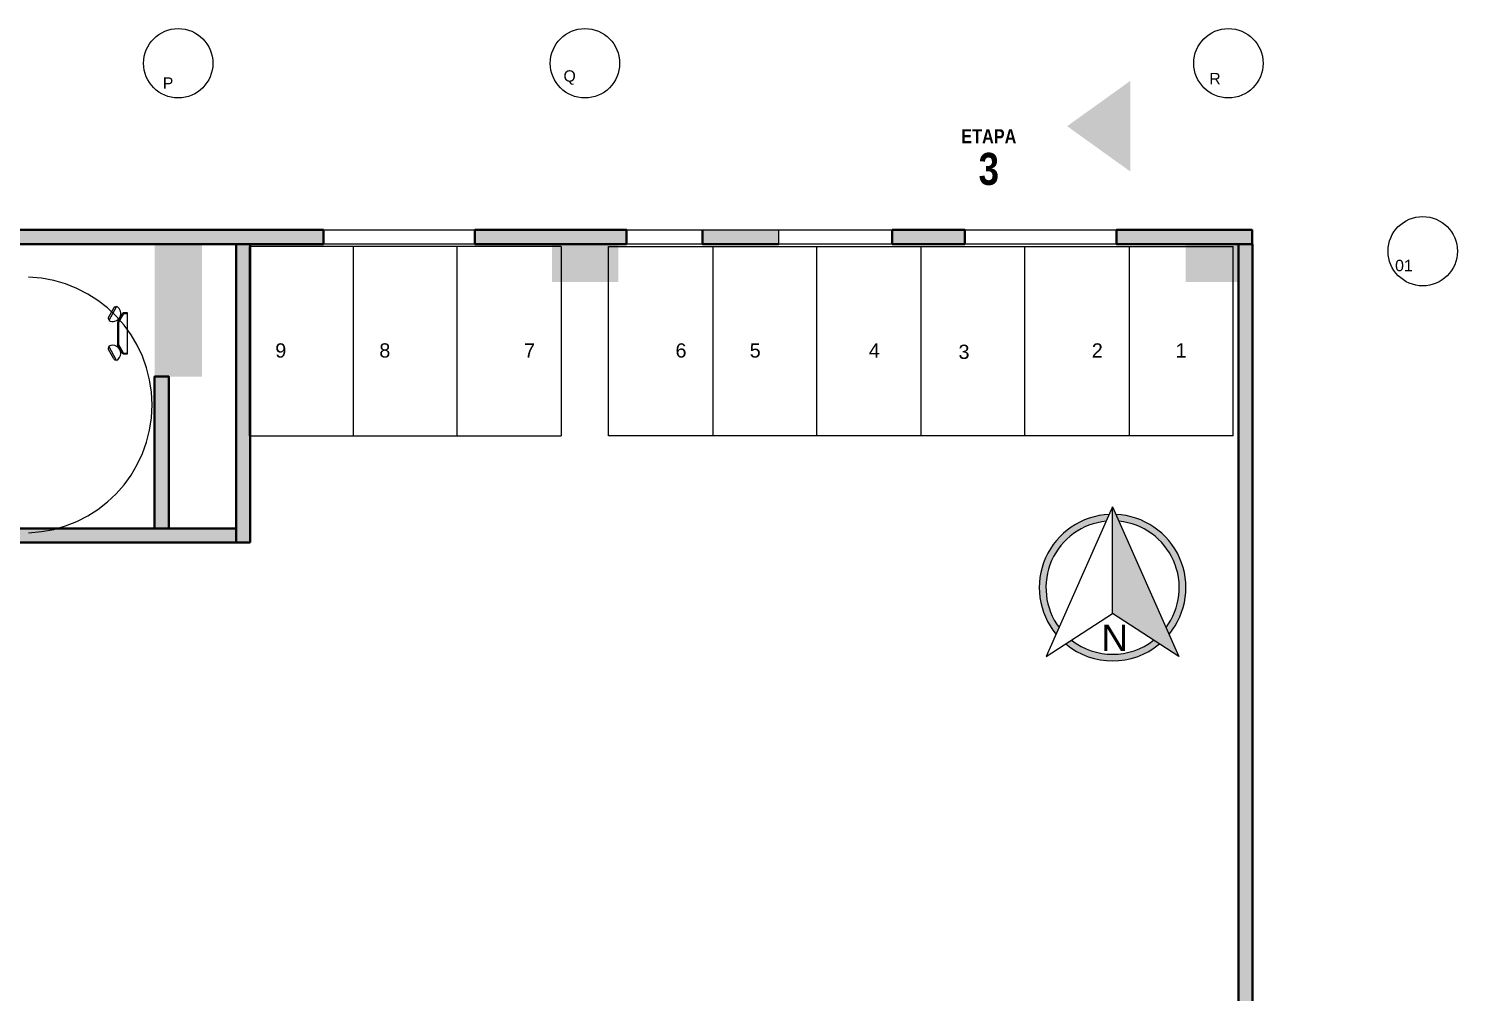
# Model space of a CAD drawing. Header units: millimetres. Extents: x -967 to 876, y -355 to 681.
# Drawn here: x -42.27 to -27.17, y -293.76 to -283.58 of the extents above; entities that cross this region are included whole.
import ezdxf

# ---------------------------------------------------------------- set-up
doc = ezdxf.new("R2010")
doc.units = ezdxf.units.MM
doc.linetypes.add('DASHED2', pattern=[9.524999999999995, 6.349999999999998, -3.174999999999998])
doc.layers.add('-auxiliar', color=190, linetype='Continuous', plot=False)
for name, color, linetype in [('-CN-GYD-ILUMINACION-EM', 1, 'Continuous'), ('-CN-GYD-TEXTOS', 7, 'Continuous'), ('-parquead', 8, 'Continuous'), ('A-HATCH CONCRETO', 8, 'Continuous'), ('GG_PISO 3', 8, 'Continuous'), ('JCA_HATCH 254', 252, 'Continuous'), ('LUMINARIA DE EMERGENCIA', 1, 'Continuous'), ('NORTE', 7, 'Continuous'), ('PROYECCION', 8, 'DASHED2'), ('Textos-espacios', 8, 'Continuous')]:
    doc.layers.add(name, color=color, linetype=linetype)
doc.layers.add('Muro', color=9, linetype='Continuous', lineweight=40)
doc.styles.add('GYD', font='arial.ttf', dxfattribs={"height": 2.5})
doc.styles.add('STANDAR NEGRITA', font='ARIALNB.TTF', dxfattribs={"height": 0.2})
doc.styles.get("Standard").update_dxf_attribs({"font": 'arial.ttf'})
doc.styles.add('style2', font='arial.ttf', dxfattribs={"width": 1.5})

# ---------------------------------------------------------------- blocks, each defined once
blk = doc.blocks.new('A$Cf847e5f9')
at = {"true_color": 0x636466}
h = blk.add_hatch(color=251, dxfattribs=at)
h.dxf.hatch_style = 1
h.paths.add_polyline_path([(7.58050407669748, 4.098524202206081), (17.59202635149605, -2.408514848999726), (7.58050407669748, 20.18606879080784)])
h = blk.add_hatch(color=256)
h.dxf.hatch_style = 1
h.paths.add_polyline_path([(-0.94312186425298, 0.9494558211669784), (-0.4847831444880963, 1.983861204767681, -0.5848295359797833), (6.622567956391207, 18.02414304187988), (7.08090667615609, 19.05854842548058, 0.6189912042310984)])
h.paths.add_polyline_path([(15.64579129788306, 1.983861204767674), (16.10413001764794, 0.9494558211669784, 0.6189912042310988), (8.08010147723887, 19.05854842548059), (8.538440197003752, 18.02414304187989, -0.5848295359797838)])
h = blk.add_hatch(color=256)
h.dxf.hatch_style = 1
h.paths.add_polyline_path([(1.385788353309329, 0.07223768784916906), (0.5037579510758725, -0.5010423902595651, 0.3615957892369188), (14.65725020231909, -0.5010423902595651), (13.77521980008563, 0.07223768784916906, -0.3441968564565536)])
for points in [[(-2.431018198101093, -2.408514848999726), (7.58050407669748, 4.098524202206081)], [(17.59202635149605, -2.408514848999726), (7.58050407669748, 4.098524202206081)]]:
    blk.add_lwpolyline(points)
at = {"layer": 'NORTE'}
for q in [(-2.431018198101093, -2.408514848999726), (17.59202635149605, -2.408514848999722)]:
    blk.add_line((7.58050407669748, 20.18606879080784), q, dxfattribs=at)
blk.add_lwpolyline([(7.58050407669748, 4.098524202206079), (7.58050407669748, 20.18606879080784)], dxfattribs=at)
for radius, start, end in [(11.06489848546787, 92.5878734937913, 219.6164463319813), (10.06489848546787, 95.46144600724428, 216.7428738185282), (11.06489848546787, 320.3835536680187, 87.41212650620868), (10.06489848546787, 323.2571261814717, 84.53855399275572), (10.06489848546787, 232.0133959843516, 307.9866040156478), (11.06489848546787, 230.2404458544647, 309.7595541455352)]:
    blk.add_arc((7.58050407669748, 8.004934494684854), radius, start, end, dxfattribs=at)
at = {"layer": 'NORTE', "insert": (5.882752237990786, 2.428072909700354), "char_height": 4, "attachment_point": 1}
blk.add_mtext_dynamic_manual_height_columns('N', width=1.32313678102264, gutter_width=12.5, heights=[0], dxfattribs=at)
blk = doc.blocks.new('*U113')
at = {"layer": '-CN-GYD-ILUMINACION-EM', "ltscale": 0.3}
for p, q in [((-144.8555144005331, 269.6567464868731), (-200.0727043749175, 170.1589188685939)), ((-114.3254153577691, 285.4020000948476), (-197.2809699069694, 135.9214222106293)), ((-118.9484761202257, 277.0715417171905), (-118.9484761202257, 277.0715417171905)), ((-192.6579091445456, 144.2518805882846), (-192.6579091445456, 144.2518805882846)), ((-114.3254153577691, -285.4020000948476), (-197.2809699069694, -135.9214222106293)), ((-192.6579091445456, -144.2518805882846), (-192.6579091445456, -144.2518805882846)), ((-144.8555144005331, -269.6567464868731), (-200.0727043749175, -170.1589188685939)), ((-118.9484761202257, -277.0715417171905), (-118.9484761202257, -277.0715417171905))]:
    blk.add_line(p, q, dxfattribs=at)
at = {"layer": '-CN-GYD-ILUMINACION-EM'}
for p, q in [((0, 217.3761630178888), (-45.96778274938697, 217.3761630178888)), ((0, 207.3761630178979), (-40.19428005747613, 207.3761630178979)), ((0, -217.3761630178888), (0, 217.3761630178888)), ((-104.330600420697, 116.2887975382891), (-104.330600420697, -116.2887975382891)), ((-94.33060042068973, 113.609305613978), (-94.33060042068973, -113.609305613978)), ((-45.96778274938697, -217.3761630178888), (0, -217.3761630178888)), ((-40.19428005747613, -207.3761630178979), (0, -207.3761630178979))]:
    blk.add_line(p, q, dxfattribs=at)
for points in [[(-45.96778274938697, 217.3761630178888), (-104.330600420697, 116.2887975382891)], [(-40.19428005747613, 207.3761630178979), (-94.33060042068973, 113.609305613978)], [(-56.33407816395629, 199.4212126735983), (-70.38234275180002, 207.5319820150416)], [(-96.33407816396357, 130.1391803708048), (-110.3823427518073, 138.2499497122462)], [(-96.33407816396357, -130.1391803708048), (-110.3823427518073, -138.2499497122462)], [(-45.96778274938697, -217.3761630178888), (-104.330600420697, -116.2887975382891)], [(-40.19428005747613, -207.3761630178979), (-94.33060042068973, -113.609305613978)], [(-56.33407816395629, -199.4212126735983), (-70.38234275180002, -207.5319820150416)]]:
    blk.add_lwpolyline(points, dxfattribs=at)
at = {"layer": '-CN-GYD-ILUMINACION-EM', "ltscale": 0.3}
for centre, radius, start, end in [((-183.4117876195633, 160.9127973435989), 19.05457715046982, 150.9715322643217, 240.9715322644635), ((-155.8031926324184, 210.6617111528521), 85.47816562608546, 240.9715322644635, 60.97153226446343), ((-128.1945976451898, 260.4106249618781), 19.05457715046982, 60.97153226446343, 150.9715322643217), ((-183.4117876195633, -160.9127973435989), 19.05457715046982, 119.0284677355366, 209.0284677356783), ((-155.8031926324184, -210.6617111528521), 85.47816562608546, 299.0284677355365, 119.0284677355366), ((-128.1945976451898, -260.4106249618781), 19.05457715046982, 209.0284677356783, 299.0284677355365)]:
    blk.add_arc(centre, radius, start, end, dxfattribs=at)
at = {"layer": '-CN-GYD-TEXTOS', "style": 'GYD'}
blk.add_attdef('5', (-68.4573127865151, -405.5300890543676), '', height=125, rotation=90, dxfattribs=at)
blk = doc.blocks.new('A$C972f9415')
at = {"layer": 'A-HATCH CONCRETO', "ltscale": 0.03}
h = blk.add_hatch(color=256, dxfattribs=at)
h.dxf.hatch_style = 1
h.paths.add_polyline_path([(52.10770347235251, 57.89626258541011), (52.10770347730016, 58.04626258540975)], flags=17)
h.paths.add_polyline_path([(52.10770347886586, 57.89626258541011), (52.10770347660258, 58.04626258540975), (50.67440618226141, 58.04626264242961), (50.67440618312907, 57.89626264242997)])
h.paths.add_polyline_path([(49.07443125624235, 57.8962626329394), (49.07443125397862, 58.04626263293903), (48.30560572952612, 58.04626261033809), (48.30560573039423, 57.89626273748763), (47.10560573178958, 57.89626258541011), (47.10560572952585, 58.04626258540975), (46.29892229907495, 58.04626258773715), (46.29891552899738, 57.89626258773751)])
h.paths.add_polyline_path([(45.49891552969478, 57.89626258541011), (45.49892229837718, 58.04626258540975), (43.89541607599534, 58.04626258540975), (43.895416076853, 57.89626258541011)])
h.paths.add_polyline_path([(42.29544113619426, 57.89626367496476), (42.29544114840195, 58.04626367496439), (32.52981681865407, 58.04626258541521), (32.52981681952218, 57.89626258541557)])
h.paths.add_polyline_path([(30.92984189220118, 57.89626258180942), (30.92984189106977, 58.04626258180906), (28.93003444254686, 58.04626619062037), (28.93003444340451, 57.89626619062074)])
h.paths.add_polyline_path([(27.33005951609397, 57.89627150058095), (27.33005951496256, 58.04627150058059), (26.02809859715074, 58.0462207770197), (26.02809859715074, 57.89622077702006)])
h.paths.add_polyline_path([(25.22809919058494, 57.8962611148936), (25.22809918832166, 58.04626111489324), (23.85812057934658, 58.0459639601977), (23.85812057934658, 57.89596396019806)])
h.paths.add_polyline_path([(23.0581205793514, 57.89645650152761), (23.0581205793514, 58.04645650152725), (21.25693435088709, 58.04621511975984), (21.25693435175521, 57.8962151197602)])
h.paths.add_polyline_path([(19.65695942484348, 57.89718094920318), (19.65695942258066, 58.04718094920281), (19.05373342976912, 58.04626258545522), (19.05373342976912, 57.89626258545559)])
h.paths.add_polyline_path([(17.85373342977385, 57.89561824177963), (17.85373342977385, 58.04561824177927), (14.65364761188806, 58.04635919350585), (14.65364761275617, 57.89635436608842)])
h.paths.add_polyline_path([(13.45364761987452, 57.89625266446546), (13.45364761874265, 58.0462526644651), (12.85241133710628, 58.04635918975146), (12.85241133753556, 57.89635436233402), (12.05241192391935, 57.89781580051294), (12.05241075073212, 58.04631950153816), (7.227002876573749, 58.04635831602627), (7.227002877441862, 57.89635348860884), (12.11389577722997, 57.89781580051294), (14.11366581414262, 57.89635677596016)])
at = {"layer": 'JCA_HATCH 254'}
h = blk.add_hatch(color=256, dxfattribs=at)
h.paths.add_polyline_path([(41.52225979071176, 54.74169261026236), (41.37225979127101, 54.74169261252518), (41.3722631379373, 57.89635381632525), (41.52226796535473, 57.89635381545759)])
h.paths.add_polyline_path([(33.01253973360866, 54.74170004525968), (33.01253973587194, 54.89170004470088), (41.37225987062578, 54.89169717237655), (41.37225986975812, 54.74169234495912)])
h.paths.add_polyline_path([(40.66017596828573, 54.89169761970243), (40.51017596884543, 54.89169762196616), (40.51017818094209, 56.49635710145503), (40.66018300835952, 56.49635710058737)])
h.paths.add_polyline_path([(33.16254338054199, 55.8883428919562), (33.01254338110124, 55.88834289421902), (33.01254560055844, 56.49635844057502), (33.16255042797587, 56.49635843970736)])
edge = h.paths.add_edge_path()
edge.add_line((40.51017818020631, 57.5463853894762), (40.51017818246959, 57.69638538891741))
edge.add_line((40.51017818177155, 57.69638780290552), (40.51017818090389, 57.54638297548809))
at = {"layer": 'JCA_HATCH 254', "linetype": 'Continuous', "ltscale": 0.3, "true_color": 0x636466, "transparency": 33554687}
h = blk.add_hatch(color=251, dxfattribs=at)
h.dxf.hatch_style = 1
h.paths.add_polyline_path([(52.11318735551043, 57.89635364662945), (51.96318252739451, 57.8963536471133), (51.96315046836702, 14.89581769241886), (52.11315529718144, 14.89581769123652)])
at = {"layer": '-auxiliar', "elevation": -201.2575820056484}
for points in [[(40.66017596828573, 54.89169761970334), (40.51017596884543, 54.89169762196707), (40.51017818094209, 56.49635710145503), (40.66018300835952, 56.49635710058737)], [(33.01253973360866, 54.74170004525968), (33.01253973587194, 54.89170004470088), (41.37225983822685, 54.89169749592111), (41.37225983735874, 54.74169266850367)]]:
    blk.add_lwpolyline(points, close=True, dxfattribs=at)
at = {"layer": '-parquead'}
blk.add_line((45.49891552856428, 58.04626258540975), (47.10560572952585, 58.04626258540975), dxfattribs=at)
for points in [[(42.295440555938, 58.04548597785833), (43.89541607599534, 58.04626258540975), (43.89541607598534, 57.89626258541011), (42.29544172867548, 57.89703919296153)], [(47.10560572952585, 58.04626268046923), (48.30560572952612, 58.04626264242961), (48.30560572952612, 57.89626273748763), (47.10560573178958, 57.89626258541011)], [(49.07443126049242, 58.04626258540975), (50.67440618269524, 58.04626254737013), (50.67440618269524, 57.89626264242816), (49.0744312627557, 57.89626249035064)]]:
    blk.add_lwpolyline(points, close=True, dxfattribs=at)
for points in [[(46.29891891403616, 58.04626258540975), (46.29891891446044, 57.89626259006491), (45.49891553082711, 57.89626258541011), (45.49891552856428, 58.04626258540975)], [(44.80857428117855, 57.87135226180726), (41.50908819056934, 57.87135226180726), (41.50908819056843, 55.87135226180817), (44.80857428117946, 55.87135226180817)], [(42.60891688743908, 57.87135226180726), (42.60891688743908, 55.87135226180817)], [(43.70874558430882, 55.87135226180817), (43.70874558430882, 57.87135226180635)], [(44.80857428117855, 57.87135226180726), (44.80857428117946, 55.87135226180817)], [(51.90754646344743, 55.87135225084694), (45.30857428222629, 55.87135225084694), (45.30857428222629, 57.87135225084512)], [(45.30857428222629, 57.87135225084512), (51.90754646344743, 57.87135225084512)], [(46.40840297909693, 57.87135225084603), (46.40840297909693, 55.87135225084694)], [(47.50823167596667, 55.87135225084694), (47.50823167596667, 57.87135225084512)], [(48.60806037283731, 57.87135225084603), (48.60806037283731, 55.87135225084694)], [(49.70788906970705, 55.87135225084694), (49.70788906970705, 57.87135225084512)], [(50.80771776657679, 57.87135225084603), (50.8077177665777, 55.87135225084694)], [(51.90754646344743, 55.87135225084694), (51.90754646344743, 57.87135225084512)]]:
    blk.add_lwpolyline(points, dxfattribs=at)
at = {"layer": 'Muro'}
for points in [[(42.2954411362029, 57.89626258541011), (42.29544114841059, 58.04626258540975), (32.52981681865407, 58.04626258540975), (32.52981681952218, 57.89626258541011)], [(45.4989121453545, 57.89626259955821), (45.49891891403689, 58.04626259955785), (43.89541607599534, 58.04626258540975), (43.895416076853, 57.89626258541011)], [(49.07443124972855, 57.89626258541011), (49.07443126049242, 58.04626258540975), (48.30560572952612, 58.04626264242961), (48.30560573039423, 57.89626264242997)], [(52.10770347235251, 57.89626258541011), (52.10770348311593, 58.04626258540975), (50.67440618226141, 58.04626264242961), (50.67440618312907, 57.89626264242997)], [(41.52225979071176, 54.74169261026236), (41.37225979127101, 54.74169261252518), (41.3722631379373, 57.89635381708922), (41.52226796535473, 57.89635381622156)], [(52.11318735551043, 57.89635364662945), (51.96318252739451, 57.8963536471133), (51.96315046836702, 14.89581769241886), (52.11315529718144, 14.89581769123652)], [(40.66017596828573, 54.89169761970243), (40.51017596884543, 54.89169762196616), (40.51017818094209, 56.49635710145503), (40.66018300835952, 56.49635710058737)], [(33.01253974076184, 54.74169971243828), (33.01253974302512, 54.89169971187948), (41.37225987062578, 54.89169717237655), (41.37225986975812, 54.74169234495912)]]:
    blk.add_lwpolyline(points, close=True, dxfattribs=at)
blk.add_lwpolyline([(46.29891891403616, 58.04626258540975), (46.29891891490428, 57.89626258541011), (47.10560573178958, 57.89626258541011)], dxfattribs=at)
at = {"layer": 'PROYECCION'}
blk.add_arc((39.13283763863859, 56.19648666453759), 1.350673761203649, 271.9763897557201, 88.02362468030806, dxfattribs=at)
at = {"layer": 'Textos-espacios', "char_height": 0.15}
for s, insert, attachment_point, rotation in [('9', (41.78589508066483, 56.84751129725737), 1, 359.9999999753422), ('8', (42.88572377753502, 56.84751129725737), 1, 359.9999999753422), ('7', (44.53176739108306, 56.84751129725737), 3, 2.465781125686972e-08), ('6', (46.13159608900054, 56.84751128629614), 3, 2.465781125686972e-08), ('5', (46.79905215307411, 56.84751128629614), 1, 359.9999999753422), ('4', (48.17471786369327, 56.84751128629614), 3, 2.465781125686972e-08), ('3', (49.00580857793233, 56.83328947837526), 1, 359.9999999753422), ('2', (50.5309108764813, 56.84751128629614), 3, 2.465781125686972e-08), ('1', (51.41587054293626, 56.84751128629614), 3, 2.465781125686972e-08)]:
    blk.add_mtext_dynamic_manual_height_columns(s, width=0.8914474690222656, gutter_width=5, heights=[0], dxfattribs=dict(at, insert=insert, attachment_point=attachment_point, rotation=rotation))

msp = doc.modelspace()

# ---------------------------------------------------------------- hatches: boundary and pattern name
at = {"layer": 'GG_PISO 3'}
h = msp.add_hatch(color=256, dxfattribs=at)
h.dxf.hatch_style = 1
h.paths.add_polyline_path([(-30.6300418900443, -285.0863030512179), (-30.63001615880027, -284.1270621371137), (-30.62826000139619, -284.6066825944432)], flags=0)
h.paths.add_polyline_path([(-30.62612877188069, -285.0863030509269), (-30.62612877146755, -284.1270621368227), (-31.29419293217749, -284.6066825935765)])
at = {"layer": 'GG_PISO 3', "ltscale": 0.03}
h = msp.add_hatch(color=256, dxfattribs=at)
h.dxf.hatch_style = 1
h.paths.add_polyline_path([(-29.34058878176454, -285.8528054058194), (-29.34058877681689, -285.7028054058197)], flags=17)
h.paths.add_polyline_path([(-29.34058877525119, -285.8528054058194), (-29.34058877751447, -285.7028054058197), (-30.77388607185587, -285.7028053487999), (-30.77388607098798, -285.8528053487995)])
h.paths.add_polyline_path([(-32.37386099787493, -285.8528053582901), (-32.37386100013821, -285.7028053582904), (-33.14268652459093, -285.7028053808914), (-33.14268652372304, -285.8528052537418), (-34.3426865223277, -285.8528054058194), (-34.34268652459097, -285.7028054058197), (-35.14936995504188, -285.7028054034923), (-35.14937672511967, -285.852805403492)])
h.paths.add_polyline_path([(-35.94937672442204, -285.8528054058194), (-35.94936995573964, -285.7028054058197), (-37.55287617812193, -285.7028054058197), (-37.55287617726383, -285.8528054058194)])
h.paths.add_polyline_path([(-39.15285111792279, -285.8528043162647), (-39.1528511057151, -285.7028043162651), (-48.91847543546275, -285.7028054058143), (-48.91847543459487, -285.8528054058139)])
h.paths.add_polyline_path([(-50.51845036191564, -285.8528054094201), (-50.51845036304728, -285.7028054094204), (-52.51825781157019, -285.7028018006091), (-52.51825781071231, -285.8528018006087)])
h.paths.add_polyline_path([(-54.11823273802308, -285.8527964906485), (-54.11823273915472, -285.7027964906489), (-55.4201936569663, -285.7028472142098), (-55.4201936569663, -285.8528472142094)])
h.paths.add_polyline_path([(-56.22019306353211, -285.8528068763359), (-56.22019306579539, -285.7028068763362), (-57.59017167477047, -285.7031040310318), (-57.59017167477047, -285.8531040310314)])
h.paths.add_polyline_path([(-58.39017167476565, -285.8526114897019), (-58.39017167476565, -285.7026114897022), (-60.19135790322973, -285.7028528714696), (-60.19135790236184, -285.8528528714693)])
h.paths.add_polyline_path([(-61.79133282927334, -285.8518870420263), (-61.79133283153662, -285.7018870420267), (-62.39455882434815, -285.7028054057743), (-62.39455882434815, -285.8528054057739)])
h.paths.add_polyline_path([(-63.59455882434342, -285.8534497494499), (-63.59455882434342, -285.7034497494502), (-66.79464464222899, -285.7027087977236), (-66.7946446413611, -285.8527136251411)])
h.paths.add_polyline_path([(-67.99464463424253, -285.852815326764), (-67.99464463537417, -285.7028153267644), (-68.59588091701077, -285.702708801478), (-68.59588091658172, -285.8527136288955), (-69.3958803301977, -285.8512521907165), (-69.39588150338493, -285.7027484896913), (-74.22128937754307, -285.7027096752032), (-74.22128937667519, -285.8527145026206), (-69.33439647688708, -285.8512521907165), (-67.3346264399742, -285.8527112152693)])
at = {"layer": 'GG_PISO 3'}
h = msp.add_hatch(color=256, dxfattribs=at)
h.paths.add_polyline_path([(-71.63664111165433, -286.2527098032166), (-71.63664114905139, -285.7527097976578), (-72.33574099883542, -285.7527097978724), (-72.33574096143836, -286.2527098034312)])
h.paths.add_polyline_path([(-29.33971797140582, -286.252710855381), (-29.33971797205201, -285.7527108498222), (-30.04061812363868, -285.7528305478114), (-30.04061812299248, -286.2528305533693)])
h.paths.add_polyline_path([(-36.03880922163459, -286.2527108540877), (-36.03880922228079, -285.7527108485289), (-36.73880922195774, -285.7528116863292), (-36.73880922131154, -286.2528116918871)])
h.paths.add_polyline_path([(-56.43574665187286, -287.2527108324963), (-56.93574665117437, -287.2527108311175), (-56.9357466512253, -285.7527108305354), (-56.43574665262183, -285.7527108314486)])
h.paths.add_polyline_path([(-63.93574098017159, -287.2527108315995), (-64.4357409794731, -287.2527108302207), (-64.43574097952403, -285.7527108296387), (-63.93574098092056, -285.7527108305518)])
h.paths.add_polyline_path([(-40.43811404580735, -287.2527108320033), (-40.93811404510932, -287.2527108306209), (-40.93811404515979, -285.7527108300388), (-40.43811404655678, -285.7527108309556)])
h.paths.add_polyline_path([(-47.93574665426165, -287.2527108288929), (-48.43574665356316, -287.2527108275141), (-48.43574665361409, -285.752710826932), (-47.93574665501062, -285.7527108278451)])
h.paths.add_polyline_path([(-71.83619105571613, -296.3275257190459), (-71.8370912069792, -295.7275255035162), (-72.33619105676341, -295.7275388088652), (-72.33529090549989, -296.3275390243949)])
h.paths.add_polyline_path([(-29.33971797738575, -296.3275920805414), (-29.33971797710835, -295.7275920805411), (-29.83971797815609, -295.727590917522), (-29.83971797843348, -296.3275909175233)])
h.paths.add_polyline_path([(-36.14059038576004, -296.2775903438493), (-36.14059038640623, -295.7775903382914), (-36.83968163695833, -295.7778329095132), (-36.83968163631214, -296.2778329150721)])
h.paths.add_polyline_path([(-39.9381140454813, -295.7775915038443), (-39.93811404619707, -296.2775915015169), (-41.43811404724481, -296.2775915030894), (-41.43811404617979, -295.777591506349)])
h.paths.add_polyline_path([(-55.93574665240446, -295.7775915038443), (-55.93574665312023, -296.2775915015169), (-57.43574665416797, -296.2775915030949), (-57.43574665310295, -295.7775915063527)])
h.paths.add_polyline_path([(-48.9357466544008, -295.7775915018452), (-48.93574665278872, -296.2775914990513), (-47.43574665302155, -296.2775914993377), (-47.43574665416797, -295.7775915021308)])
h.paths.add_polyline_path([(-64.93574665593194, -295.7775915038443), (-64.93574665521571, -296.2775915015169), (-63.43574665416797, -296.277591503093), (-63.43574665523344, -295.7775915063527)])
h.paths.add_polyline_path([(-71.83619105571613, -304.3274715606163), (-71.83619105571613, -303.727471560616), (-72.33529090550034, -303.7275912852543), (-72.33529090550034, -304.3275912852547)])
h.paths.add_polyline_path([(-29.33971798108875, -304.3275914970606), (-29.33971798081136, -303.727591497062), (-29.8397179818591, -303.7275914972776), (-29.83971798213649, -304.3275914972761)])
h.paths.add_polyline_path([(-36.14059038577368, -304.2775915213311), (-36.14059038641987, -303.7775915157732), (-36.73968163697161, -303.7775914993205), (-36.73968163632541, -304.2775915048784)])
h.paths.add_polyline_path([(-39.93811404180148, -303.7775915024482), (-39.93811404216801, -304.2775914991877), (-41.43811404344858, -304.2775915012268), (-41.43811404203431, -303.7775915026237)])
h.paths.add_polyline_path([(-55.93574664872465, -303.7775915024482), (-55.93574664909117, -304.2775914991877), (-57.43574665037174, -304.2775915012304), (-57.43574664895748, -303.7775915026274)])
h.paths.add_polyline_path([(-48.93574664920759, -303.7775915009139), (-48.93574664806117, -304.2775914995169), (-47.43574664817758, -304.2775914984055), (-47.43574664955683, -303.7775915000353)])
h.paths.add_polyline_path([(-64.93574665960766, -303.7775915024473), (-64.93574665924113, -304.2775914991877), (-63.43574665796056, -304.2775915012304), (-63.43574665937483, -303.7775915026274)])
h.paths.add_polyline_path([(-71.83326573418223, -314.4275325729328), (-71.83662914557196, -313.8275317676085), (-72.33572899535618, -313.8275307341443), (-72.33236558396645, -314.4275315394685)])
h.paths.add_polyline_path([(-29.34059038578077, -314.4274718227731), (-29.33971798548616, -313.8274718227736), (-29.8397179865339, -313.8274718065182), (-29.84059038682851, -314.4274718065186)])
h.paths.add_polyline_path([(-36.14059038578095, -314.3775915390567), (-36.14059038642715, -313.8775915334987), (-36.73968163697889, -313.8775915170478), (-36.73968163633269, -314.3775915226066)])
h.paths.add_polyline_path([(-39.93811404082832, -313.8775915211669), (-39.93811404107844, -314.3775915183738), (-41.43811404142768, -314.3775915204138), (-41.43811404024625, -313.8775915213433)])
h.paths.add_polyline_path([(-55.93574664775149, -313.8775915211669), (-55.9357466480016, -314.3775915183738), (-57.43574664835084, -314.3775915204175), (-57.43574664716941, -313.877591521347)])
h.paths.add_polyline_path([(-48.93574665044632, -313.8775915196335), (-48.93574664871782, -314.3775915173052), (-47.43574664883424, -314.3775915157281), (-47.43574665021349, -313.8775915175908)])
h.paths.add_polyline_path([(-64.93574666058082, -313.8775915211669), (-64.93574666033071, -314.3775915183738), (-63.43574665998146, -314.3775915204175), (-63.4357466611629, -313.877591521347)])
h.paths.add_polyline_path([(-29.33926792888239, -322.4231938671588), (-29.33971797205201, -321.8276779302593), (-29.840618094264, -321.8274990072438), (-29.84016805109484, -322.4230149441433)])
h.paths.add_polyline_path([(-36.03971797140746, -322.3775884762941), (-36.0397179720532, -321.8775884707353), (-36.73880922324058, -321.877538349581), (-36.73880922259438, -322.3775383551398)])
h.paths.add_polyline_path([(-71.63664113105658, -322.3775787754317), (-71.63664113170232, -321.8775787698729), (-72.33574098177876, -321.8775884698958), (-72.33574098113256, -322.3775884754547)])
h.paths.add_polyline_path([(-39.93811404229125, -321.8775903312786), (-39.93811404254181, -322.3775903284846), (-41.43811404289106, -322.3775903305237), (-41.43811404170917, -321.8775903314551)])
h.paths.add_polyline_path([(-55.93574664267832, -321.8775915064986), (-55.93574664327814, -322.3775915048687), (-57.43574664386021, -322.3775915055145), (-57.43574664256191, -321.8775915064476)])
h.paths.add_polyline_path([(-48.935746648284, -321.8775915033353), (-48.93574664678788, -322.3775915019384), (-47.43574664678788, -322.3775915017583), (-47.43574664735267, -321.8775915031553)])
h.paths.add_polyline_path([(-64.9357466611629, -321.877588474436), (-64.93574666056308, -322.3775884728062), (-63.43574665998101, -322.377588473452), (-63.43574666127931, -321.8775884743851)])
h.paths.add_polyline_path([(-29.34388427985157, -332.102441343695), (-29.33927942779717, -331.5024413436946), (-29.84015656058516, -331.502744746154), (-29.8447614126391, -332.1027447461544)])
h.paths.add_polyline_path([(-36.03971797140746, -332.0525930525706), (-36.03971797205365, -331.5525930470118), (-36.73885032040305, -331.5528298792329), (-36.73885031975685, -332.0528298847918)])
h.paths.add_polyline_path([(-47.93574667511363, -333.0528323533114), (-47.9357466757621, -331.5528323494269), (-48.43574667680984, -331.5528323460691), (-48.43574667616137, -333.0528323499553)])
h.paths.add_polyline_path([(-71.63664113105658, -332.0525930530899), (-71.63664113170232, -331.5525930475311), (-72.33578383814636, -331.5525930441314), (-72.33578383750016, -332.0525930496902)])
h.paths.add_polyline_path([(-41.83332294456675, -331.5525930487207), (-40.33332294782728, -331.5525930493665), (-40.33332294804238, -332.0525930504142), (-41.8333229447823, -332.0525930497685)])
h.paths.add_polyline_path([(-63.93574095873434, -333.0528323453497), (-63.93574095938008, -331.5528323486093), (-64.43574096042782, -331.5528323488248), (-64.43574095978208, -333.0528323455643)])
h.paths.add_polyline_path([(-56.43574662956932, -333.0528323458044), (-56.43574663021506, -331.5528323490659), (-56.9357466312628, -331.5528323492805), (-56.93574663061706, -333.0528323460209)])
h.paths.add_polyline_path([(-29.33971797140582, -340.0775904793333), (-29.33971797205201, -339.5775904737762), (-30.03971797310003, -339.57759039412), (-30.03971797245383, -340.0775903996788)])
h.paths.add_polyline_path([(-35.93971797140755, -340.0775903994014), (-35.93971797205374, -339.5775903938444), (-36.6397179731013, -339.577590394059), (-36.6397179724551, -340.0775903996179)])
h.paths.add_polyline_path([(-71.635740980085, -340.0775903816981), (-71.6357409807312, -339.5775903761411), (-72.33574098177921, -339.5775892816206), (-72.33574098113301, -340.0775892871794)])
h.paths.add_polyline_path([(-40.9381140277125, -340.0775903203381), (-40.93811971031543, -337.6775903821459), (-40.4381197092677, -337.6775903823615), (-40.43811402666476, -340.0775903205537)])
h.paths.add_polyline_path([(-48.43574663810402, -337.6775903825934), (-48.4357466372732, -340.0775903205537), (-47.93574663738961, -340.0775903222008), (-47.93574663833685, -337.6775903819131)])
h.paths.add_polyline_path([(-56.93574662802682, -337.6775903825952), (-56.935746627196, -340.0775903205537), (-56.43574662731241, -340.0775903222017), (-56.43574662825965, -337.677590381914)])
h.paths.add_polyline_path([(-63.93574097461548, -337.6775903822532), (-63.93574097544676, -340.0775903189066), (-64.43574097533035, -340.0775903205537), (-64.43574097438265, -337.6775903815729)])
h = msp.add_hatch(color=256, dxfattribs=at)
h.paths.add_polyline_path([(-39.92603246340529, -289.0073753809671), (-40.07603246284604, -289.0073753787043), (-40.07602911617975, -285.8527141749042), (-39.92602428876232, -285.8527141757719)])
h.paths.add_polyline_path([(-48.43575252050839, -289.0073679459698), (-48.43575251824511, -288.8573679465286), (-40.07603238349104, -288.8573708188529), (-40.0760323843587, -289.0073756462704)])
h.paths.add_polyline_path([(-40.78811628583109, -288.8573703715271), (-40.93811628527185, -288.8573703692633), (-40.93811407317519, -287.2527108897744), (-40.78810924575775, -287.2527108906421)])
h.paths.add_polyline_path([(-48.28574887357506, -287.8607250992733), (-48.43574887301581, -287.8607250970105), (-48.43574665355884, -287.2527095506545), (-48.2857418261414, -287.2527095515221)])
edge = h.paths.add_edge_path()
edge.add_line((-40.93811407391097, -286.2026826017533), (-40.93811407164769, -286.0526826023121))
edge.add_line((-40.9381140723455, -286.052680188324), (-40.93811407321316, -286.2026850157414))

# ---------------------------------------------------------------- linework, layer by layer
at = {"layer": 'GG_PISO 3', "linetype": 'Continuous'}
for centre in [(-40.68811404624209, -283.941667966293), (-36.38971797234665, -283.941667966293), (-29.58971797234646, -283.941667966293), (-27.53661723353677, -285.9275911112895)]:
    msp.add_circle(centre, 0.3665026076623974, dxfattribs=at)

# ---------------------------------------------------------------- block references
msp.add_blockref('A$C972f9415', (-81.44829225411682, -343.7490679912295))
at = {"layer": 'LUMINARIA DE EMERGENCIA', "linetype": 'Continuous', "ltscale": 10, "xscale": 0.001, "yscale": 0.001, "zscale": 0.001}
msp.add_blockref('*U113', (-41.22471179353106, -286.7962984734078), dxfattribs=at)
at = {"layer": 'NORTE', "xscale": 0.07, "yscale": 0.07}
msp.add_blockref('A$Cf847e5f9', (-31.3445770274309, -290.0433476289036), dxfattribs=at)

# ---------------------------------------------------------------- texts
at = {"layer": 'GG_PISO 3', "style": 'style2'}
for s, p in [('Q', (-36.61700545074579, -284.136081777157)), ('P', (-40.85082984981152, -284.2110837348487)), ('R', (-29.79273490341068, -284.1638795793646)), ('01', (-27.82862485410458, -286.1389109569232))]:
    msp.add_text(s, height=0.12, rotation=0.02931006920963407, dxfattribs=at).set_placement(p)
at = {"layer": 'GG_PISO 3', "insert": (-33.28774323393866, -285.2322597314275), "char_height": 0.15, "attachment_point": 7, "rotation": 359.999999975327, "style": 'STANDAR NEGRITA'}
msp.add_mtext_dynamic_manual_height_columns('\\pxqc;ETAPA\\P{\\H2.255x;3}', width=2.331323377438819, gutter_width=10, heights=[0], dxfattribs=at)
at = {"layer": 'GG_PISO 3', "char_height": 0.15}
for s, insert, attachment_point, rotation in [('9', (-39.66239717345222, -286.9015566939721), 1, 359.9999999753422), ('8', (-38.56256847658203, -286.9015566939721), 1, 359.9999999753422), ('7', (-36.91652486303398, -286.9015566939721), 3, 2.465781125686972e-08), ('6', (-35.31669616511651, -286.9015567049333), 3, 2.465781125686972e-08), ('5', (-34.64924010104293, -286.9015567049333), 1, 359.9999999753422), ('4', (-33.27357439042378, -286.9015567049333), 3, 2.465781125686972e-08), ('3', (-32.44248367618472, -286.9157785128542), 1, 359.9999999753422), ('2', (-30.91738137763575, -286.9015567049333), 3, 2.465781125686972e-08), ('1', (-30.03242171118079, -286.9015567049333), 3, 2.465781125686972e-08)]:
    msp.add_mtext_dynamic_manual_height_columns(s, width=0.8914474690222656, gutter_width=5, heights=[0], dxfattribs=dict(at, insert=insert, attachment_point=attachment_point, rotation=rotation))

doc.saveas('drawing.dxf')
